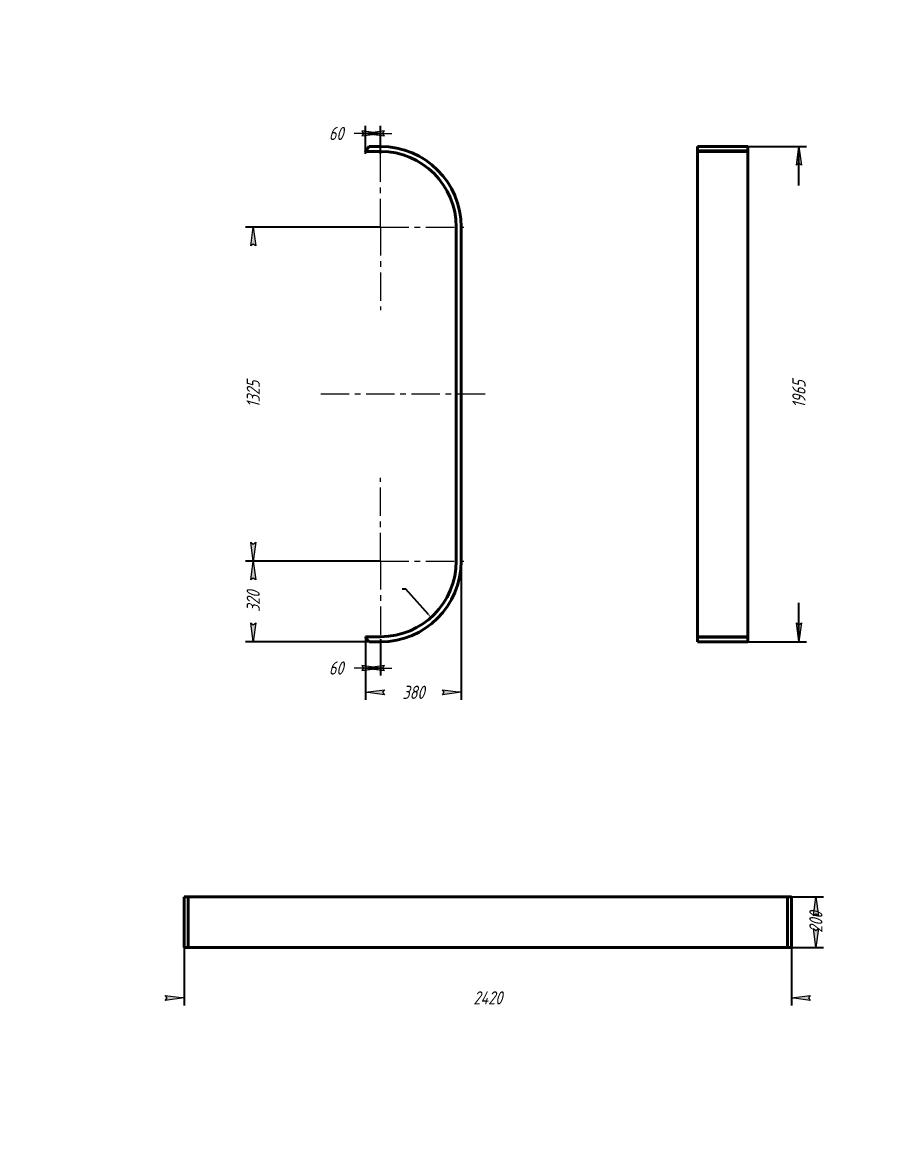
# Model space of a CAD drawing. Header units: millimetres. Extents: x 0 to 420, y 0 to 297.
# Drawn here: x 0 to 226.9, y 0 to 297 of the extents above; entities that cross this region are included whole.
import ezdxf

# ---------------------------------------------------------------- set-up
doc = ezdxf.new("R2010")
doc.units = ezdxf.units.MM
for name, pattern in [('K5LT_AXLED', [12, 7.5, -1.5, 1.5, -1.5]), ('K5LT_BASIC', [0]), ('K5LT_THIN', [0])]:
    doc.linetypes.add(name, pattern=pattern)
doc.layers.add('Системный слой', color=7, linetype='Continuous')
doc.styles.add('KDIMTEXTSTYLE', font='GOST_AU.SHX', dxfattribs={"width": 0.96, "oblique": 15, "height": 5})
doc.dimstyles.new('KDIMSTYLE (0.07)', dxfattribs={"dimtxt": 5, "dimasz": 1, "dimexe": 2, "dimexo": 0.0625, "dimgap": 1, "dimtad": 1, "dimlfac": 15, "dimtxsty": 'KDIMTEXTSTYLE', "dimsah": 1, "dimcen": 0.09, "dimdle": 1, "dimadec": 0, "dimazin": 0, "dimtfac": 0.667, "dimtmove": 0, "dimatfit": 3, "dimfxl": 1, "dimtvp": 1, "dimtolj": 1, "dimtzin": 0, "dimarcsym": 0})

# ---------------------------------------------------------------- blocks, each defined once
blk = doc.blocks.new('KDIMARROW_01')
at = {"layer": 'Системный слой'}
blk.add_hatch(color=0, dxfattribs=at).paths.add_polyline_path([(-5, -0.66), (0, 0), (-5, 0.66), (-4.5, 0)])
at = {"layer": 'Системный слой', "color": 0, "linetype": 'K5LT_THIN', "lineweight": 18}
for p, q in [((-4.5, 0), (-5, 0.66)), ((-5, 0.66), (0, 0)), ((0, 0), (-5, -0.66)), ((-5, -0.66), (-4.5, 0)), ((0, 0), (-1, 0))]:
    blk.add_line(p, q, dxfattribs=at)
blk = doc.blocks.new('KDIMARROW_02')
at = {"layer": 'Системный слой'}
blk.add_hatch(color=0, dxfattribs=at).paths.add_polyline_path([(4.5, 0), (5, 0.66), (0, 0), (5, -0.66)])
at = {"layer": 'Системный слой', "color": 0, "linetype": 'K5LT_THIN', "lineweight": 18}
for p, q in [((0, 0), (-1, 0)), ((5, 0.66), (0, 0)), ((0, 0), (5, -0.66)), ((0, 0), (7, 0)), ((4.5, 0), (5, 0.66)), ((5, -0.66), (4.5, 0))]:
    blk.add_line(p, q, dxfattribs=at)
blk = doc.blocks.new('U0')
at = {"layer": 'Системный слой', "color": 30, "linetype": 'K5LT_AXLED', "lineweight": 18, "true_color": 0xff8000}
for q in [(94.72, 264.89), (72.72, 242.89), (116.72, 242.89), (94.72, 220.89)]:
    blk.add_line((94.72, 242.89), q, dxfattribs=at)
blk = doc.blocks.new('U1')
at = {"layer": 'Системный слой', "color": 30, "linetype": 'K5LT_AXLED', "lineweight": 18, "true_color": 0xff8000}
for q in [(94.72, 176.56), (72.72, 154.56), (116.72, 154.56), (94.72, 132.56)]:
    blk.add_line((94.72, 154.56), q, dxfattribs=at)

msp = doc.modelspace()

# ---------------------------------------------------------------- linework, layer by layer
at = {"layer": 'Системный слой', "color": 150, "linetype": 'K5LT_BASIC', "lineweight": 40, "true_color": 0x0080ff}
for p, q in [((91.73145, 264.22666), (90.72453, 263.02666)), ((90.72453, 263.02666), (90.72453, 262.89333)), ((90.72453, 262.89333), (94.72453, 262.89333)), ((94.72453, 264.22666), (91.73145, 264.22666)), ((178.55653, 263.02666), (178.55653, 264.22666)), ((178.55653, 264.22666), (191.88987, 264.22666)), ((178.55653, 263.02666), (178.55653, 262.89333)), ((178.55653, 263.02666), (191.88987, 263.02666)), ((178.55653, 262.89333), (178.55653, 242.89333)), ((178.55653, 262.89333), (191.88987, 262.89333)), ((191.88987, 264.22666), (191.88987, 263.02666)), ((191.88987, 263.02666), (191.88987, 262.89333)), ((191.88987, 262.89333), (191.88987, 242.89333)), ((114.72453, 242.89333), (114.72453, 154.55999)), ((116.05786, 154.55999), (116.05786, 242.89333)), ((178.55653, 242.89333), (178.55653, 154.55999)), ((191.88987, 242.89333), (191.88987, 154.55999)), ((178.55653, 154.55999), (178.55653, 134.55999)), ((191.88987, 154.55999), (191.88987, 134.55999)), ((94.72453, 134.55999), (90.72453, 134.55999)), ((90.72453, 134.55999), (90.72453, 134.42666)), ((90.72453, 134.42666), (91.73145, 133.22666)), ((178.55653, 134.55999), (191.88987, 134.55999)), ((178.55653, 134.55999), (178.55653, 134.42666)), ((178.55653, 134.42666), (191.88987, 134.42666)), ((178.55653, 133.22666), (178.55653, 134.42666)), ((191.88987, 134.55999), (191.88987, 134.42666)), ((191.88987, 134.42666), (191.88987, 133.22666)), ((91.73145, 133.22666), (94.72453, 133.22666)), ((178.55653, 133.22666), (191.88987, 133.22666)), ((42.77257, 52.39638), (42.77257, 65.72971)), ((42.77257, 65.72971), (203.37257, 65.72971)), ((43.78674, 65.72971), (43.78674, 52.39638)), ((202.3584, 65.72971), (202.3584, 52.39638)), ((203.37257, 65.72971), (203.37257, 52.39638)), ((42.77257, 52.39638), (203.37257, 52.39638))]:
    msp.add_line(p, q, dxfattribs=at)
at = {"layer": 'Системный слой', "color": 30, "linetype": 'K5LT_AXLED', "lineweight": 18, "true_color": 0xff8000}
msp.add_line((122.40396, 198.72666), (78.89059, 198.72666), dxfattribs=at)
at = {"layer": 'Системный слой', "color": 150, "linetype": 'K5LT_BASIC', "lineweight": 40, "true_color": 0x0080ff}
for centre, radius, start, end in [((94.72453, 242.89333), 21.33333, 0, 90), ((94.72453, 242.89333), 20, 0, 90), ((94.72453, 154.55999), 21.33333, 270, 0), ((94.72453, 154.55999), 20, 270, 0)]:
    msp.add_arc(centre, radius, start, end, dxfattribs=at)

# ---------------------------------------------------------------- block references
at = {"layer": 'Системный слой'}
for name in ['U0', 'U1']:
    msp.add_blockref(name, (0, 0), dxfattribs=at)

# ---------------------------------------------------------------- dimensions: what is measured, and where the dimension line sits
at = {"layer": 'Системный слой', "color": 7}
for base, p1, p2, location, override in [((90.72453, 267.6551), (94.72453, 262.22666), (90.72453, 262.22666), (82.95764, 267.6551), {"dimexo": 0, "dimpost": '\\H3.5;\\W0.965;\\Q15;<>', "dimblk1": 'KDIMARROW_02', "dimblk2": 'KDIMARROW_02', "dimse1": 0, "dimse2": 0, "dimclrt": 7, "dimtolj": 1}), ((116.05786, 119.85633), (90.72453, 134.55999), (116.05786, 154.55999), (103.3912, 119.85633), {"dimexo": 0, "dimpost": '\\H3.5;\\W0.965;\\Q15;<>', "dimblk1": 'KDIMARROW_01', "dimblk2": 'KDIMARROW_01', "dimse1": 0, "dimse2": 0, "dimclrt": 7, "dimtolj": 1}), ((90.72453, 126.27979), (94.72453, 133.89333), (90.72453, 134.42666), (82.95764, 126.27979), {"dimexo": 0, "dimpost": '\\H3.5;\\W0.965;\\Q15;<>', "dimblk1": 'KDIMARROW_02', "dimblk2": 'KDIMARROW_02', "dimse1": 0, "dimse2": 0, "dimclrt": 7, "dimtolj": 1})]:
    msp.add_linear_dim(base=base, p1=p1, p2=p2, location=location, dimstyle='KDIMSTYLE (0.07)', override=override, dxfattribs=at).render()
for base, p1, p2, location in [((205.35816, 264.22666), (191.88987, 133.22666), (191.66081, 264.22666), (205.35816, 198.72666)), ((61.03122, 242.89333), (94.72453, 154.55999), (94.72453, 242.89333), (61.03122, 198.72666)), ((61.03122, 154.55999), (94.72453, 133.22666), (94.72453, 154.55999), (61.03122, 143.89333)), ((209.84079, 65.72971), (203.37257, 52.39638), (203.37257, 65.72971), (209.84079, 59.06304))]:
    msp.add_linear_dim(base=base, p1=p1, p2=p2, angle=90, location=location, dimstyle='KDIMSTYLE (0.07)', override={"dimexo": 0, "dimpost": '\\H3.5;\\W0.965;\\Q15;<>', "dimblk1": 'KDIMARROW_01', "dimblk2": 'KDIMARROW_01', "dimse1": 0, "dimse2": 0, "dimclrt": 7, "dimtolj": 1}, dxfattribs=at).render()
msp.add_radius_dim(center=(94.72453, 154.55999), mpoint=(108.06521, 139.65945), dimstyle='KDIMSTYLE (0.07)', override={"dimtih": 1, "dimtoh": 1, "dimpost": '\\H3.5;\\W0.965;\\Q15;R<>\\X\\H3.5;\\W0.965;\\Q15;\\Q15;2 рад.', "dimblk2": 'KDIMARROW_01', "dimclrt": 7, "dimtmove": 1, "dimtolj": 1}, dxfattribs=at).render()
msp.add_linear_dim(base=(42.77257, 39.0548), p1=(203.37257, 65.72971), p2=(42.77257, 65.72971), location=(123.07257, 39.0548), text='\\H3.5;\\W0.965;\\Q15;\\H3.5;\\W0.965;\\Q15;\\Q15;2420', dimstyle='KDIMSTYLE (0.07)', override={"dimexo": 0, "dimblk1": 'KDIMARROW_01', "dimblk2": 'KDIMARROW_01', "dimse1": 0, "dimse2": 0, "dimclrt": 7, "dimtolj": 1}, dxfattribs=at).render()

doc.saveas('drawing.dxf')
